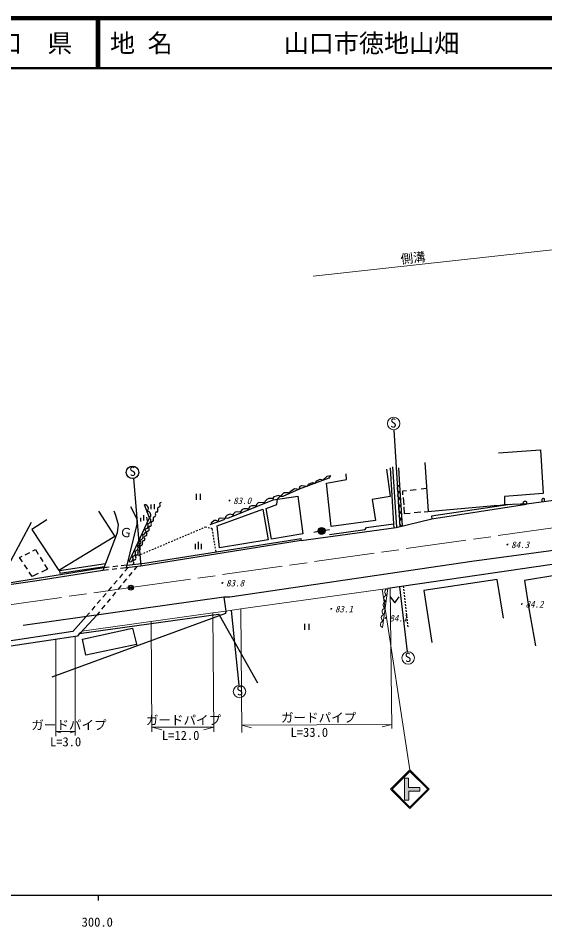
# Model space of a CAD drawing. Units: millimetres, scale not verified. Extents: x 40000 to 680000, y 20000 to 380000.
# Drawn here: x 352070 to 457100, y 198715 to 380000 of the extents above; entities that cross this region are included whole.
import ezdxf
from ezdxf.enums import TextEntityAlignment as Align

# ---------------------------------------------------------------- set-up
doc = ezdxf.new("R2010")
doc.units = ezdxf.units.MM
doc.header["$LTSCALE"] = 1000
doc.header["$PDMODE"] = 32
doc.header["$PDSIZE"] = 500
doc.linetypes.add('CHAIN', pattern=[18.5, 12, -1.5, 3.5, -1.5])
for name, color, linetype, lineweight in [('M-BGD', 7, 'Continuous', 25), ('M-BMK', 2, 'CHAIN', 13), ('M-BMK-HTXT', 7, 'Continuous', 13), ('M-BMK-SRVR', 3, 'Continuous', 25), ('M-STR-HTXT', 7, 'Continuous', 13), ('M-STR-STRC', 7, 'Continuous', 25), ('M-TTL', 2, 'Continuous', 140), ('M-TTL-BAND', 7, 'Continuous', 25), ('M-TTL-LINE', 7, 'Continuous', 50)]:
    doc.layers.add(name, color=color, linetype=linetype, lineweight=lineweight)
doc.layers.add('M-TTL-TXT', color=7, linetype='Continuous')
doc.styles.add('ＭＳ ゴシック', font='')
doc.styles.get('ＭＳ ゴシック').set_extended_font_data('MS Gothic')

msp = doc.modelspace()

# ---------------------------------------------------------------- hatches: boundary and pattern name
at = {"layer": 'M-BGD'}
msp.add_hatch(color=256, dxfattribs=at).paths.add_polyline_path([(413258, 277817, -0.41421), (412698, 277030, -0.41421), (411911, 277591, -1)])
at = {"layer": 'M-STR-STRC'}
msp.add_hatch(color=256, dxfattribs=at).paths.add_polyline_path([(429974, 223962), (429974, 225803), (432160, 225803), (432160, 226524), (429943, 226524), (429943, 228381), (429144, 228381), (429144, 223962)])

# ---------------------------------------------------------------- linework, layer by layer
at = {"layer": 'M-BGD'}
for p, q in [((426958, 297872), (428169, 278582)), ((545407, 295755), (453459, 283055)), ((447871, 293300), (456253, 293892)), ((456253, 293892), (456761, 285172)), ((426277, 290275), (426944, 279093)), ((427605, 278447), (426769, 290485)), ((427938, 290275), (428101, 286823)), ((433139, 291352), (433816, 281616)), ((412903, 287881), (413665, 288643)), ((413665, 288643), (414343, 288728)), ((414343, 288728), (414004, 288220)), ((417560, 287966), (417475, 289066)), ((425519, 289998), (426281, 284579)), ((375057, 288135), (376539, 270689)), ((414004, 288220), (408077, 286018)), ((408077, 286018), (408331, 286611)), ((408331, 286611), (408670, 286780)), ((408670, 286780), (409771, 286611)), ((409771, 286611), (409940, 287034)), ((409940, 287034), (410787, 287373)), ((410787, 287373), (411295, 287204)), ((411295, 287204), (411633, 287712)), ((411633, 287712), (412311, 288050)), ((412311, 288050), (412903, 287881)), ((413581, 287204), (417560, 287966)), ((414512, 278568), (413581, 287204)), ((428101, 286823), (428637, 278695)), ((387563, 285112), (387563, 283912)), ((388463, 283912), (388463, 285112)), ((402913, 283902), (407823, 284664)), ((404013, 284748), (403082, 284494)), ((403759, 284071), (405114, 285341)), ((404437, 284579), (404013, 284748)), ((408077, 286018), (404860, 284579)), ((405114, 285341), (405961, 285341)), ((405961, 285341), (406130, 285172)), ((406130, 285172), (406299, 285595)), ((406299, 285595), (407146, 286188)), ((407146, 286188), (408077, 286018)), ((407823, 284664), (408839, 277128)), ((430241, 285832), (431443, 285980)), ((432426, 286089), (433497, 286200)), ((456761, 285172), (449056, 284579)), ((378529, 282970), (378529, 282039)), ((379206, 283055), (379206, 282039)), ((393853, 280261), (402913, 283902)), ((399611, 282970), (399441, 282547)), ((399949, 283309), (399611, 282970)), ((400965, 283394), (399949, 283309)), ((401135, 283224), (400965, 283394)), ((401304, 283648), (401135, 283224)), ((401643, 283986), (401304, 283648)), ((401558, 282208), (403675, 282970)), ((402066, 284156), (401643, 283986)), ((402828, 284156), (402066, 284156)), ((403082, 284494), (402828, 284156)), ((402828, 284156), (402913, 283902)), ((403675, 282970), (403759, 284071)), ((404860, 284579), (404437, 284579)), ((426281, 284579), (422640, 283986)), ((422640, 283986), (423317, 279753)), ((428876, 284396), (428970, 282910)), ((449056, 282886), (447786, 282716)), ((449056, 284579), (449056, 282886)), ((452273, 283055), (449056, 282886)), ((453459, 283055), (452273, 283055)), ((452781, 283055), (452866, 283478)), ((452866, 283478), (453035, 283648)), ((453035, 283648), (453289, 283648)), ((453289, 283648), (453459, 283478)), ((453459, 283478), (453459, 283055)), ((456676, 284156), (456507, 283986)), ((456507, 283986), (456507, 283478)), ((456845, 284156), (456676, 284156)), ((457015, 284071), (456845, 284156)), ((457015, 283563), (457015, 284071)), ((368115, 281616), (371332, 276620)), ((371163, 281700), (371501, 280854)), ((374465, 282547), (375650, 280261)), ((391737, 278737), (400881, 282039)), ((394361, 281023), (393769, 280854)), ((394785, 280938), (394361, 281023)), ((395377, 281446), (394954, 281023)), ((394954, 281023), (394954, 280769)), ((396309, 281531), (395377, 281446)), ((396478, 281362), (396309, 281531)), ((396732, 281954), (396478, 281616)), ((396478, 281616), (396478, 281362)), ((397155, 282124), (396732, 281954)), ((397748, 282124), (397155, 282124)), ((397917, 281954), (397748, 282124)), ((398256, 282547), (397917, 281954)), ((398679, 282716), (398256, 282547)), ((399272, 282716), (398679, 282716)), ((399441, 282547), (399272, 282716)), ((400881, 282039), (401897, 275943)), ((402574, 276028), (401558, 282208)), ((432398, 281422), (431064, 281289)), ((433054, 281531), (447024, 282801)), ((447786, 282716), (447024, 282801)), ((354653, 279414), (348387, 267815)), ((357785, 279922), (354822, 277975)), ((371501, 280854), (372009, 278991)), ((375650, 280261), (375735, 279753)), ((375735, 279753), (375735, 279076)), ((376497, 280346), (376497, 279584)), ((377089, 280854), (377089, 279753)), ((377682, 280430), (377767, 279668)), ((393091, 279922), (390297, 278906)), ((390636, 279414), (391144, 279838)), ((390636, 279076), (390636, 279414)), ((391144, 279838), (391483, 279838)), ((391483, 279838), (391991, 279584)), ((391991, 279584), (392075, 280092)), ((392075, 280092), (392245, 280261)), ((392245, 280261), (392499, 280346)), ((392499, 280346), (393853, 280261)), ((393430, 280261), (393091, 279922)), ((393769, 280854), (393430, 280515)), ((393430, 280515), (393430, 280261)), ((394954, 280769), (394785, 280938)), ((423317, 279753), (414512, 278568)), ((354822, 277975), (360164, 269800)), ((372009, 278991), (371840, 277298)), ((375735, 279076), (373618, 270355)), ((386488, 277251), (386764, 277368)), ((387040, 277485), (387317, 277602)), ((387593, 277719), (387869, 277836)), ((388145, 277953), (388421, 278070)), ((388698, 278187), (388974, 278304)), ((389250, 278422), (389456, 278509)), ((389456, 278509), (389637, 278467)), ((389929, 278398), (390221, 278330)), ((390513, 278261), (390693, 278219)), ((390693, 278219), (390764, 277789)), ((390812, 277493), (390861, 277197)), ((392245, 274334), (391737, 278737)), ((411005, 277475), (411906, 277627)), ((413267, 277855), (414168, 278006)), ((511286, 278652), (425773, 266206)), ((486394, 277552), (442537, 271625)), ((371332, 276620), (360164, 269800)), ((371840, 277298), (368936, 269781)), ((382621, 275611), (382897, 275728)), ((383174, 275845), (383450, 275962)), ((383726, 276079), (384002, 276197)), ((384278, 276314), (384555, 276431)), ((384831, 276548), (385107, 276665)), ((385383, 276782), (385659, 276899)), ((385936, 277016), (386212, 277133)), ((388021, 274056), (388021, 275556)), ((390909, 276901), (390958, 276605)), ((391006, 276309), (391055, 276013)), ((391103, 275717), (391152, 275421)), ((401897, 275943), (392245, 274334)), ((408839, 277128), (402574, 276028)), ((408501, 275774), (408501, 276197)), ((355012, 273717), (355508, 273964)), ((355508, 273964), (356077, 273031)), ((378202, 273737), (378478, 273854)), ((378754, 273972), (379031, 274089)), ((379307, 274206), (379583, 274323)), ((379859, 274440), (380135, 274557)), ((380412, 274674), (380688, 274791)), ((380964, 274908), (381240, 275026)), ((381516, 275143), (381793, 275260)), ((382069, 275377), (382345, 275494)), ((387421, 274056), (387421, 275106)), ((388621, 274056), (388621, 275106)), ((391200, 275125), (391249, 274829)), ((391297, 274533), (391346, 274237)), ((391394, 273941), (391465, 273511)), ((352366, 272402), (352863, 272648)), ((352959, 271506), (352366, 272402)), ((353490, 272960), (354385, 273405)), ((356442, 272433), (356962, 271580)), ((376063, 272830), (376269, 272918)), ((376545, 273035), (376821, 273152)), ((377097, 273269), (377373, 273386)), ((377650, 273503), (377926, 273620)), ((369131, 270355), (349742, 267222)), ((353898, 270089), (353345, 270923)), ((357327, 270982), (357896, 270049)), ((370242, 270475), (369131, 270355)), ((371773, 270129), (370781, 270007)), ((371932, 270658), (370938, 270550)), ((373618, 270355), (372468, 270214)), ((373739, 270853), (372628, 270733)), ((373985, 270397), (373353, 269656)), ((375702, 270593), (375190, 269970)), ((442537, 271625), (394277, 264513)), ((354877, 268610), (354284, 269505)), ((356070, 269179), (354877, 268610)), ((368936, 269781), (355415, 267646)), ((357896, 270049), (356702, 269480)), ((370086, 269922), (368936, 269781)), ((372898, 269124), (372249, 268363)), ((374745, 269429), (374111, 268656)), ((458708, 268746), (453035, 267815)), ((355415, 267646), (332216, 264428)), ((370691, 266538), (370042, 265777)), ((371795, 267831), (371146, 267070)), ((372587, 266802), (371952, 266029)), ((373666, 268115), (373031, 267343)), ((428143, 266545), (429667, 253591)), ((428849, 266654), (428884, 266348)), ((447617, 267984), (432969, 265783)), ((448887, 260280), (447617, 267984)), ((453035, 267815), (453882, 262227)), ((369587, 265245), (368938, 264484)), ((371508, 265488), (370873, 264716)), ((428918, 266050), (428951, 265752)), ((428985, 265454), (429019, 265155)), ((429052, 264857), (429086, 264559)), ((432969, 265783), (434578, 255454)), ((393091, 264513), (353044, 258840)), ((368484, 263952), (367834, 263191)), ((370428, 264175), (369793, 263402)), ((394277, 264513), (393091, 264513)), ((393091, 264513), (393515, 261719)), ((429119, 264261), (429153, 263963)), ((429187, 263665), (429220, 263367)), ((429254, 263069), (429288, 262771)), ((393430, 261211), (358801, 248511)), ((366276, 261366), (365644, 260625)), ((367380, 262659), (366731, 261898)), ((368270, 261548), (367757, 260924)), ((369349, 262862), (368714, 262089)), ((393515, 261719), (393430, 261211)), ((394531, 261804), (396055, 246902)), ((429321, 262473), (429355, 262174)), ((429389, 261876), (429422, 261578)), ((429456, 261280), (429490, 260982)), ((453882, 262227), (455237, 254776)), ((365644, 260625), (362950, 257655)), ((391991, 261042), (364220, 257147)), ((367757, 260924), (364474, 257401)), ((392245, 260872), (391991, 261042)), ((399865, 247326), (392245, 260872)), ((429523, 260684), (429557, 260386)), ((429591, 260088), (429624, 259790)), ((429658, 259491), (429692, 259193)), ((362950, 257655), (333232, 253168)), ((364897, 256131), (374888, 258332)), ((374888, 258332), (375735, 254861)), ((429725, 258895), (429760, 258589)), ((363881, 256724), (338397, 252829)), ((364220, 257147), (363881, 256724)), ((364474, 257401), (364220, 257147)), ((365575, 252914), (364897, 256131)), ((375650, 255030), (365575, 252914))]:
    msp.add_line(p, q, dxfattribs=at)
for points in [[(428783, 284911), (428751, 285699), (429485, 285769)], [(374231, 271580), (378259, 280295), (377285, 282928)], [(408501, 275774), (427453, 278410), (434562, 280122), (453459, 283055)], [(450181, 282945), (434519, 280661), (434562, 280122)], [(430237, 281188), (429137, 281102), (429044, 282530)], [(414150, 277014), (421263, 277987), (421567, 278377), (426944, 279093), (426974, 278343)], [(408501, 275774), (376539, 270689), (373618, 270355)], [(373739, 270853), (377289, 271276), (408501, 276197)], [(369452, 271117), (360297, 269729), (360353, 269283), (369259, 270618)]]:
    msp.add_lwpolyline(points, dxfattribs=at)
for centre, radius in [((374869, 289382), 1250), ((412585, 277704), 683)]:
    msp.add_circle(centre, radius, dxfattribs=at)
for centre, radius, start, end in [((428356, 286159), 711, 111.01705, 256.52449), ((428446, 284805), 711, 111.01705, 256.52449), ((377301, 282185), 743, 309.37291, 91.23603), ((380088, 282735), 304, 275.81475, 34.82535), ((380588, 283083), 304, 95.81475, 214.82535), ((428535, 283450), 711, 111.01705, 256.52449), ((377788, 280869), 743, 309.37291, 91.23603), ((379211, 280827), 304, 275.81475, 34.82535), ((379711, 281175), 304, 95.81475, 214.82535), ((379650, 281781), 304, 275.81475, 34.82535), ((380150, 282129), 304, 95.81475, 214.82535), ((428624, 282095), 711, 111.01705, 256.52449), ((428713, 280741), 711, 111.01705, 256.52449), ((377404, 278707), 610, 255.58796, 54.79591), ((377907, 279796), 610, 255.58796, 54.79591), ((378835, 279268), 304, 95.81475, 214.82535), ((378773, 279874), 304, 275.81475, 34.82535), ((379273, 280221), 304, 95.81475, 214.82535), ((428803, 279386), 711, 111.01705, 256.52449), ((376900, 277618), 610, 255.58796, 54.79591), ((377958, 277360), 304, 95.81475, 214.82535), ((377897, 277966), 304, 275.81475, 34.82535), ((378397, 278314), 304, 95.81475, 214.82535), ((378335, 278920), 304, 275.81475, 34.82535), ((375893, 275439), 610, 255.58796, 54.79591), ((376397, 276528), 610, 255.58796, 54.79591), ((377082, 275452), 304, 95.81475, 214.82535), ((377020, 276058), 304, 275.81475, 34.82535), ((377520, 276406), 304, 95.81475, 214.82535), ((377458, 277012), 304, 275.81475, 34.82535), ((374886, 273260), 610, 255.58796, 54.79591), ((375390, 274349), 610, 255.58796, 54.79591), ((376205, 273545), 304, 95.81475, 214.82535), ((376143, 274151), 304, 275.81475, 34.82535), ((376643, 274499), 304, 95.81475, 214.82535), ((376582, 275105), 304, 275.81475, 34.82535), ((374383, 272171), 610, 255.58796, 54.79591), ((375329, 271637), 304, 95.81475, 214.82535), ((375267, 272243), 304, 275.81475, 34.82535), ((375767, 272591), 304, 95.81475, 214.82535), ((375705, 273197), 304, 275.81475, 34.82535), ((374829, 271289), 304, 275.81475, 34.82535)]:
    msp.add_arc(centre, radius, start, end, dxfattribs=at)
at = {"layer": 'M-BMK'}
for p, q in [((374526, 266385), (473664, 280421)), ((275569, 252488), (374526, 266385))]:
    msp.add_line(p, q, dxfattribs=at)
at = {"layer": 'M-BMK-HTXT'}
msp.add_line((425773, 266206), (424721, 258414), dxfattribs=at)
msp.add_lwpolyline([(425773, 266206), (396478, 262142), (393515, 261719), (390890, 261380), (364741, 257687)], dxfattribs=at)
for centre in [(425687, 264234), (425863, 265533), (425512, 262935), (425337, 261637), (424986, 259039), (425161, 260338)]:
    msp.add_arc(centre, 679, 97.62277, 247.00146, dxfattribs=at)
at = {"layer": 'M-BMK-SRVR'}
msp.add_circle((374526, 266385), 500, dxfattribs=at)
msp.add_point((374526, 266385), dxfattribs=at)
at = {"layer": 'M-STR-HTXT'}
for p, q in [((410871, 328521), (460994, 334024)), ((426281, 266291), (426619, 238266)), ((390890, 261380), (391059, 237589)), ((396478, 262142), (396647, 237504)), ((378613, 259602), (378698, 237589)), ((359563, 256131), (359586, 236781)), ((363458, 256639), (363458, 236912)), ((359585, 237669), (363458, 237674)), ((359585, 237669), (360585, 237402)), ((363458, 237674), (362458, 237404)), ((378783, 238520), (391059, 238520)), ((378783, 238520), (380715, 238003)), ((391059, 238520), (389127, 238003)), ((426619, 239113), (396647, 238944)), ((396647, 238944), (398582, 238437)), ((426619, 239113), (424690, 238584))]:
    msp.add_line(p, q, dxfattribs=at)
for centre in [(426956, 299137), (429837, 252350), (396203, 245664)]:
    msp.add_circle(centre, 1250, dxfattribs=at)
at = {"layer": 'M-STR-STRC', "lineweight": 13}
for p, q in [((424674, 266054), (430195, 230017)), ((429144, 223962), (429144, 228381)), ((429144, 228381), (429943, 228381)), ((429943, 228381), (429943, 226524)), ((429943, 226524), (432160, 226524)), ((432160, 225803), (429974, 225803)), ((429974, 225803), (429974, 223962)), ((432160, 226524), (432160, 225803)), ((429974, 223962), (429144, 223962))]:
    msp.add_line(p, q, dxfattribs=at)
at = {"layer": 'M-STR-STRC'}
for p, q in [((426262, 264563), (427162, 263363)), ((427162, 263363), (428062, 264563)), ((409185, 259173), (409185, 257973)), ((410085, 257973), (410085, 259173)), ((426334, 226156), (430195, 230017)), ((426631, 226156), (430195, 229720)), ((430195, 230017), (434055, 226156)), ((430195, 229720), (433758, 226156)), ((430195, 222295), (426334, 226156)), ((430195, 222592), (426631, 226156)), ((434055, 226156), (430195, 222295)), ((433758, 226156), (430195, 222592))]:
    msp.add_line(p, q, dxfattribs=at)
at = {"layer": 'M-TTL'}
msp.add_line((680000, 380000), (40000, 380000), dxfattribs=at)
at = {"layer": 'M-TTL-BAND'}
for p, q in [((40000, 205000), (579000, 205000)), ((368000, 205000), (368000, 204000))]:
    msp.add_line(p, q, dxfattribs=at)
at = {"layer": 'M-TTL-LINE'}
for p, q in [((367750, 380000), (367750, 370000)), ((368250, 380000), (368250, 370000)), ((40000, 370000), (680000, 370000))]:
    msp.add_line(p, q, dxfattribs=at)

# ---------------------------------------------------------------- texts
at = {"layer": 'M-BGD', "style": 'ＭＳ ゴシック'}
for s, rotation, p in [('S', 5.45, (374401, 288067)), ('Ｇ', 351.451, (372100, 276139))]:
    msp.add_text(s, height=1833, rotation=rotation, dxfattribs=at).set_placement(p, align=Align.BOTTOM_LEFT)
at = {"layer": 'M-BGD', "style": 'ＭＳ ゴシック', "oblique": 15}
for s, p in [('・83.0', (393095, 282666)), ('・84.3', (448530, 273881)), ('・83.8', (391683, 266232)), ('・84.2', (451401, 262018)), ('・83.1', (413397, 261050)), ('・84.1', (424249, 259246))]:
    msp.add_text(s, height=1320, dxfattribs=at).set_placement(p, align=Align.BOTTOM_LEFT)
at = {"layer": 'M-STR-HTXT', "style": 'ＭＳ ゴシック'}
for s, rotation, p in [('側溝', 6.266, (428498, 330456)), ('S', 5.916, (429346, 250941)), ('S', 6.546, (395794, 244290))]:
    msp.add_text(s, height=1833, rotation=rotation, dxfattribs=at).set_placement(p, align=Align.BOTTOM_LEFT)
for s, p in [('S', (426278, 297763)), ('ガードパイプ', (377540, 238494)), ('ガードパイプ', (404480, 238988)), ('ガードパイプ', (354688, 237517)), ('L=12.0', (380737, 235442)), ('L=33.0', (406388, 236061)), ('L=3.0', (358408, 234168))]:
    msp.add_text(s, height=1833, dxfattribs=at).set_placement(p, align=Align.BOTTOM_LEFT)
at = {"layer": 'M-TTL-BAND', "style": 'ＭＳ ゴシック'}
msp.add_text('300.0', height=1833, dxfattribs=at).set_placement((367844, 198195), align=Align.BOTTOM_CENTER)
at = {"layer": 'M-TTL-TXT', "style": 'ＭＳ ゴシック'}
msp.add_text('山\u3000口\u3000県', height=3666, dxfattribs=at).set_placement((350375, 375000), align=Align.MIDDLE_CENTER)
for s, p in [('地 名', (370380, 375000)), ('山口市徳地山畑', (405024, 375000))]:
    msp.add_text(s, height=3666, dxfattribs=at).set_placement(p, align=Align.MIDDLE_LEFT)

doc.saveas('drawing.dxf')
